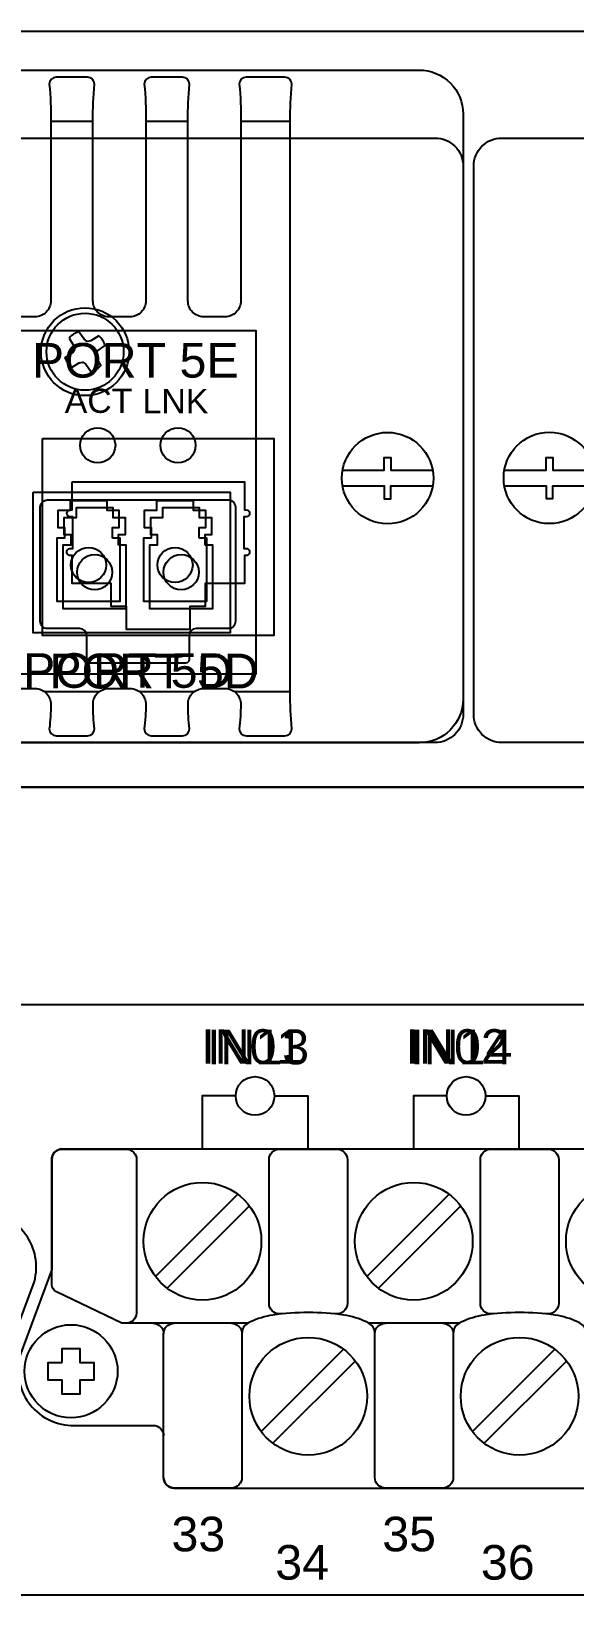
# Model space of a CAD drawing. Extents: x 1 to 47.7, y 0.3 to 34.2.
# Drawn here: x 38.388 to 39.928, y 12.571 to 17.055 of the extents above; entities that cross this region are included whole.
import ezdxf

# ---------------------------------------------------------------- set-up
doc = ezdxf.new("R2010")
doc.units = 0
doc.header["$MEASUREMENT"] = 0
for name, color, linetype in [('2_1__6___4__10-100BASE-T_C', 7, 'CONTINUOUS'), ('2_2__7___4__100BASE-FX_CON', 7, 'CONTINUOUS'), ('2_3__8___2__10-100BASE-T__', 7, 'CONTINUOUS'), ('2_4__9___2__100-1000BASE__', 7, 'CONTINUOUS'), ('4_1__2___8__OPTOISO_IND_LS', 7, 'CONTINUOUS'), ('4_2__7___8__OPTOISO_IND_LS', 7, 'CONTINUOUS'), ('4_3__4___24__OPTOISO_LS_IN', 7, 'CONTINUOUS'), ('4_4__D___24__OPTOISO_LS_IN', 7, 'CONTINUOUS'), ('4_5__8___8__OPTOISO_IND_LS', 7, 'CONTINUOUS'), ('6_0______DWG_', 7, 'CONTINUOUS')]:
    doc.layers.add(name, color=color, linetype=linetype)
doc.styles.add('ARIAL', font='arial.ttf')

msp = doc.modelspace()

# ---------------------------------------------------------------- linework, layer by layer
at = {"layer": '2_1__6___4__10-100BASE-T_C'}
for points in [[(35.0448, 16.7518), (39.5348, 16.7518, -0.414214), (39.6148, 16.6718), (39.6148, 15.1118, -0.414214), (39.5348, 15.0318), (35.0448, 15.0318, -0.414214), (34.9648, 15.1118), (34.9648, 16.6718, -0.414214)], [(38.4946, 16.1827), (38.5084, 16.1605), (38.5102, 16.15), (38.5043, 16.1411), (38.4828, 16.1263, 0.141658), (38.5009, 16.0986), (38.5231, 16.1123), (38.5336, 16.1142), (38.5425, 16.1083), (38.5572, 16.0868, 0.141658), (38.585, 16.1049), (38.5712, 16.1271), (38.5693, 16.1376), (38.5753, 16.1465), (38.5968, 16.1612, 0.141657), (38.5787, 16.189), (38.5565, 16.1752), (38.546, 16.1733), (38.5371, 16.1793), (38.5223, 16.2008, 0.141658)], [(38.5028, 15.774), (38.9928, 15.774), (38.9928, 15.694), (38.9978, 15.694, -1), (38.9978, 15.674), (38.9909, 15.674), (38.9909, 15.584), (38.9978, 15.584, -1.000014), (38.9978, 15.564), (38.9928, 15.564), (38.9928, 15.484), (38.8818, 15.484), (38.8818, 15.419), (38.8378, 15.419), (38.8378, 15.354), (38.6578, 15.354), (38.6578, 15.419), (38.6138, 15.419), (38.6138, 15.484), (38.5028, 15.484), (38.5028, 15.564), (38.4978, 15.564, -1.000005), (38.4978, 15.584), (38.5047, 15.584), (38.5047, 15.674), (38.4978, 15.674, -1), (38.4978, 15.694), (38.5028, 15.694)]]:
    msp.add_lwpolyline(points, format="xyb", close=True, dxfattribs=at)
msp.add_lwpolyline([(38.4193, 15.8968), (39.0763, 15.8968), (39.0763, 15.3368), (38.4193, 15.3368)], close=True, dxfattribs=at)
for points in [[(39.2719, 15.8064), (39.3905, 15.8064), (39.3905, 15.8427), (39.4095, 15.8427), (39.4095, 15.8064), (39.5281, 15.8064)], [(39.2719, 15.7621), (39.3905, 15.7621), (39.3905, 15.7257), (39.4095, 15.7257), (39.4095, 15.7621), (39.5281, 15.7621)]]:
    msp.add_lwpolyline(points, dxfattribs=at)
for centre, radius in [((38.5398, 16.1438), 0.125), ((38.5398, 16.1438), 0.1095), ((39.4, 15.7842), 0.13)]:
    msp.add_circle(centre, radius, dxfattribs=at)
at = {"layer": '2_2__7___4__100BASE-FX_CON'}
for points in [[(35.0448, 16.7518), (39.5348, 16.7518, -0.414214), (39.6148, 16.6718), (39.6148, 15.1118, -0.414214), (39.5348, 15.0318), (35.0448, 15.0318, -0.414214), (34.9648, 15.1118), (34.9648, 16.6718, -0.414214)], [(38.4946, 16.1827), (38.5084, 16.1605), (38.5102, 16.15), (38.5043, 16.1411), (38.4828, 16.1263, 0.141658), (38.5009, 16.0986), (38.5231, 16.1123), (38.5336, 16.1142), (38.5425, 16.1083), (38.5572, 16.0868, 0.141658), (38.585, 16.1049), (38.5712, 16.1271), (38.5693, 16.1376), (38.5753, 16.1465), (38.5968, 16.1612, 0.141657), (38.5787, 16.189), (38.5565, 16.1752), (38.546, 16.1733), (38.5371, 16.1793), (38.5223, 16.2008, 0.141658)]]:
    msp.add_lwpolyline(points, format="xyb", close=True, dxfattribs=at)
for points in [[(39.2719, 15.8064), (39.3905, 15.8064), (39.3905, 15.8427), (39.4095, 15.8427), (39.4095, 15.8064), (39.5281, 15.8064)], [(38.3928, 15.7438), (38.9528, 15.7438), (38.9528, 15.3438), (38.3928, 15.3438), (38.3928, 15.7438)], [(39.2719, 15.7621), (39.3905, 15.7621), (39.3905, 15.7257), (39.4095, 15.7257), (39.4095, 15.7621), (39.5281, 15.7621)], [(38.6178, 15.6138), (38.6178, 15.6438), (38.6373, 15.6438), (38.6373, 15.6918), (38.6023, 15.6918), (38.6023, 15.7198), (38.4973, 15.7198), (38.4973, 15.6918), (38.4623, 15.6918), (38.4623, 15.6438), (38.4818, 15.6438), (38.4818, 15.6138), (38.4598, 15.6138), (38.4598, 15.4338), (38.6398, 15.4338), (38.6398, 15.6138), (38.6178, 15.6138)], [(38.8638, 15.6138), (38.8638, 15.6438), (38.8833, 15.6438), (38.8833, 15.6918), (38.8483, 15.6918), (38.8483, 15.7198), (38.7433, 15.7198), (38.7433, 15.6918), (38.7083, 15.6918), (38.7083, 15.6438), (38.7278, 15.6438), (38.7278, 15.6138), (38.7058, 15.6138), (38.7058, 15.4338), (38.8858, 15.4338), (38.8858, 15.6138), (38.8638, 15.6138)]]:
    msp.add_lwpolyline(points, dxfattribs=at)
for centre, radius in [((38.5398, 16.1438), 0.125), ((38.5398, 16.1438), 0.1095), ((39.4, 15.7842), 0.13), ((38.5498, 15.5368), 0.05), ((38.7958, 15.5368), 0.05)]:
    msp.add_circle(centre, radius, dxfattribs=at)
at = {"layer": '2_3__8___2__10-100BASE-T__'}
for points in [[(35.0448, 16.7518), (39.5348, 16.7518, -0.414214), (39.6148, 16.6718), (39.6148, 15.1118, -0.414214), (39.5348, 15.0318), (35.0448, 15.0318, -0.414214), (34.9648, 15.1118), (34.9648, 16.6718, -0.414214)], [(38.4946, 16.1827), (38.5084, 16.1605), (38.5102, 16.15), (38.5043, 16.1411), (38.4828, 16.1263, 0.141658), (38.5009, 16.0986), (38.5231, 16.1123), (38.5336, 16.1142), (38.5425, 16.1083), (38.5572, 16.0868, 0.141658), (38.585, 16.1049), (38.5712, 16.1271), (38.5693, 16.1376), (38.5753, 16.1465), (38.5968, 16.1612, 0.141657), (38.5787, 16.189), (38.5565, 16.1752), (38.546, 16.1733), (38.5371, 16.1793), (38.5223, 16.2008, 0.141658)], [(38.5028, 15.774), (38.9928, 15.774), (38.9928, 15.694), (38.9978, 15.694, -1), (38.9978, 15.674), (38.9909, 15.674), (38.9909, 15.584), (38.9978, 15.584, -1.000014), (38.9978, 15.564), (38.9928, 15.564), (38.9928, 15.484), (38.8818, 15.484), (38.8818, 15.419), (38.8378, 15.419), (38.8378, 15.354), (38.6578, 15.354), (38.6578, 15.419), (38.6138, 15.419), (38.6138, 15.484), (38.5028, 15.484), (38.5028, 15.564), (38.4978, 15.564, -1.000005), (38.4978, 15.584), (38.5047, 15.584), (38.5047, 15.674), (38.4978, 15.674, -1), (38.4978, 15.694), (38.5028, 15.694)]]:
    msp.add_lwpolyline(points, format="xyb", close=True, dxfattribs=at)
msp.add_lwpolyline([(38.4193, 15.8968), (39.0763, 15.8968), (39.0763, 15.3368), (38.4193, 15.3368)], close=True, dxfattribs=at)
for points in [[(39.2719, 15.8064), (39.3905, 15.8064), (39.3905, 15.8427), (39.4095, 15.8427), (39.4095, 15.8064), (39.5281, 15.8064)], [(39.2719, 15.7621), (39.3905, 15.7621), (39.3905, 15.7257), (39.4095, 15.7257), (39.4095, 15.7621), (39.5281, 15.7621)]]:
    msp.add_lwpolyline(points, dxfattribs=at)
for centre, radius in [((38.5398, 16.1438), 0.125), ((38.5398, 16.1438), 0.1095), ((39.4, 15.7842), 0.13)]:
    msp.add_circle(centre, radius, dxfattribs=at)
at = {"layer": '2_4__9___2__100-1000BASE__'}
for points in [[(35.0903, 16.945), (39.4897, 16.945, -0.414444), (39.6146, 16.8202), (39.6146, 15.1558, -0.413495), (39.4894, 15.0312), (35.0906, 15.0312, -0.413496), (34.9654, 15.1558), (34.9654, 16.8202, -0.414444)], [(38.4327, 15.7223), (38.9473, 15.7223, -0.414573), (38.9673, 15.7023), (38.9673, 15.3761, -0.416018), (38.9474, 15.3561), (38.8554, 15.3561, 0.41265), (38.8354, 15.3362), (38.8354, 15.2676, -0.418703), (38.8254, 15.2576), (38.5546, 15.2576, -0.419075), (38.5446, 15.2676), (38.5446, 15.3362, 0.41265), (38.5246, 15.3561), (38.4326, 15.3561, -0.416018), (38.4127, 15.3761), (38.4127, 15.7023, -0.414573)]]:
    msp.add_lwpolyline(points, format="xyb", close=True, dxfattribs=at)
msp.add_lwpolyline([(38.3373, 15.1857), (38.3977, 15.1857, -0.421779), (38.4424, 15.1404, -0.033142), (38.4383, 15.0712, 0.41291), (38.4582, 15.0512), (38.5468, 15.0512, 0.41291), (38.5667, 15.0712, -0.033142), (38.5626, 15.1404, -0.42184), (38.6073, 15.1857), (38.6677, 15.1857, -0.421779), (38.7124, 15.1404, -0.033142), (38.7083, 15.0712, 0.41291), (38.7282, 15.0512), (38.8168, 15.0512, 0.41291), (38.8367, 15.0712, -0.033142), (38.8326, 15.1404, -0.42184), (38.8773, 15.1857), (38.9377, 15.1857, -0.421779), (38.9824, 15.1404, -0.033142), (38.9783, 15.0712, 0.41291), (38.9982, 15.0512), (39.1078, 15.0512, 0.41291), (39.1277, 15.0712, -0.030099), (39.1234, 15.1761), (39.1234, 16.7998, -0.030099), (39.1277, 16.9047, 0.41291), (39.1078, 16.9247), (38.9982, 16.9247, 0.41291), (38.9783, 16.9047, -0.030099), (38.9826, 16.7998), (38.9826, 16.2883, -0.415329), (38.9377, 16.2433), (38.8772, 16.2433, -0.415032), (38.8324, 16.2883), (38.8324, 16.7998, -0.030099), (38.8367, 16.9047, 0.41291), (38.8168, 16.9247), (38.7282, 16.9247, 0.41291), (38.7083, 16.9047, -0.030099), (38.7126, 16.7998), (38.7126, 16.2883, -0.415329), (38.6677, 16.2433), (38.6072, 16.2433, -0.415032), (38.5624, 16.2883), (38.5624, 16.7998, -0.030099), (38.5667, 16.9047, 0.41291), (38.5468, 16.9247), (38.4582, 16.9247, 0.41291), (38.4383, 16.9047, -0.030099), (38.4426, 16.7998), (38.4426, 16.2883, -0.415329), (38.3977, 16.2433), (38.3372, 16.2433, -0.415032)], format="xyb", dxfattribs=at)
for points in [[(38.4426, 16.7998), (38.5624, 16.7998)], [(38.7126, 16.7998), (38.8324, 16.7998)], [(38.9826, 16.7998), (39.1234, 16.7998)], [(35.5316, 15.8152), (35.5316, 16.2043), (39.025, 16.2043), (39.025, 15.2266), (35.5316, 15.2266), (35.5316, 15.2683)], [(39.2719, 15.8064), (39.3905, 15.8064), (39.3905, 15.8427), (39.4095, 15.8427), (39.4095, 15.8064), (39.5281, 15.8064)], [(39.2719, 15.7621), (39.3905, 15.7621), (39.3905, 15.7257), (39.4095, 15.7257), (39.4095, 15.7621), (39.5281, 15.7621)], [(38.635, 15.5936), (38.635, 15.6236), (38.6545, 15.6236), (38.6545, 15.6716), (38.6195, 15.6716), (38.6195, 15.6996), (38.5145, 15.6996), (38.5145, 15.6716), (38.4795, 15.6716), (38.4795, 15.6236), (38.499, 15.6236), (38.499, 15.5936), (38.477, 15.5936), (38.477, 15.4136), (38.657, 15.4136), (38.657, 15.5936), (38.635, 15.5936)], [(38.881, 15.5936), (38.881, 15.6236), (38.9005, 15.6236), (38.9005, 15.6716), (38.8655, 15.6716), (38.8655, 15.6996), (38.7605, 15.6996), (38.7605, 15.6716), (38.7255, 15.6716), (38.7255, 15.6236), (38.745, 15.6236), (38.745, 15.5936), (38.723, 15.5936), (38.723, 15.4136), (38.903, 15.4136), (38.903, 15.5936), (38.881, 15.5936)], [(38.5795, 15.1761), (38.4255, 15.1761)], [(38.8495, 15.1761), (38.6955, 15.1761)], [(39.1234, 15.1761), (38.9655, 15.1761)]]:
    msp.add_lwpolyline(points, dxfattribs=at)
for centre, radius in [((38.576, 15.8775), 0.05), ((38.804, 15.8775), 0.05), ((39.4, 15.7842), 0.13), ((38.567, 15.5166), 0.05), ((38.813, 15.5166), 0.05)]:
    msp.add_circle(centre, radius, dxfattribs=at)
at = {"layer": '4_1__2___8__OPTOISO_IND_LS'}
for points in [[(38.9681, 14.0265), (38.8732, 14.0265), (38.8732, 13.8753)], [(39.0781, 14.0265), (39.1732, 14.0265), (39.1732, 13.8753)], [(39.5681, 14.0265), (39.4732, 14.0265), (39.4732, 13.8753)], [(39.6781, 14.0265), (39.7732, 14.0265), (39.7732, 13.8753)]]:
    msp.add_lwpolyline(points, dxfattribs=at)
for centre in [(39.0231, 14.0265), (39.6231, 14.0265)]:
    msp.add_circle(centre, 0.055, dxfattribs=at)
at = {"layer": '4_2__7___8__OPTOISO_IND_LS'}
for points in [[(38.9681, 14.0265), (38.8732, 14.0265), (38.8732, 13.8753)], [(39.0781, 14.0265), (39.1732, 14.0265), (39.1732, 13.8753)], [(39.5681, 14.0265), (39.4732, 14.0265), (39.4732, 13.8753)], [(39.6781, 14.0265), (39.7732, 14.0265), (39.7732, 13.8753)]]:
    msp.add_lwpolyline(points, dxfattribs=at)
for centre in [(39.0231, 14.0265), (39.6231, 14.0265)]:
    msp.add_circle(centre, 0.055, dxfattribs=at)
at = {"layer": '4_3__4___24__OPTOISO_LS_IN'}
for points in [[(38.9681, 14.0265), (38.8732, 14.0265), (38.8732, 13.8753)], [(39.0781, 14.0265), (39.1732, 14.0265), (39.1732, 13.8753)], [(39.5681, 14.0265), (39.4732, 14.0265), (39.4732, 13.8753)], [(39.6781, 14.0265), (39.7732, 14.0265), (39.7732, 13.8753)]]:
    msp.add_lwpolyline(points, dxfattribs=at)
for centre in [(39.0231, 14.0265), (39.6231, 14.0265)]:
    msp.add_circle(centre, 0.055, dxfattribs=at)
at = {"layer": '4_4__D___24__OPTOISO_LS_IN'}
for points in [[(38.9681, 14.0265), (38.8732, 14.0265), (38.8732, 13.8753)], [(39.0781, 14.0265), (39.1732, 14.0265), (39.1732, 13.8753)], [(39.5681, 14.0265), (39.4732, 14.0265), (39.4732, 13.8753)], [(39.6781, 14.0265), (39.7732, 14.0265), (39.7732, 13.8753)]]:
    msp.add_lwpolyline(points, dxfattribs=at)
for centre in [(39.0231, 14.0265), (39.6231, 14.0265)]:
    msp.add_circle(centre, 0.055, dxfattribs=at)
at = {"layer": '4_5__8___8__OPTOISO_IND_LS'}
for points in [[(38.9681, 14.0265), (38.8732, 14.0265), (38.8732, 13.8753)], [(39.0781, 14.0265), (39.1732, 14.0265), (39.1732, 13.8753)], [(39.5681, 14.0265), (39.4732, 14.0265), (39.4732, 13.8753)], [(39.6781, 14.0265), (39.7732, 14.0265), (39.7732, 13.8753)]]:
    msp.add_lwpolyline(points, dxfattribs=at)
for centre in [(39.0231, 14.0265), (39.6231, 14.0265)]:
    msp.add_circle(centre, 0.055, dxfattribs=at)
at = {"layer": '6_0______DWG_'}
for points in [[(44.14, 17.0547), (27.11, 17.0547, 0.414214), (27, 16.9447), (27, 15.0147, 0.414214), (27.11, 14.9047), (44.14, 14.9047, 0.414214), (44.25, 15.0147), (44.25, 16.9447, 0.414214), (44.14, 17.0547)], [(33.263, 12.9412, 0.414213), (33.293, 12.9112), (38.2748, 12.9111, 0.414214), (38.3048, 12.9411), (38.3048, 13.2542), (38.3957, 13.4989, 0.480048), (38.2507, 13.6971), (38.0165, 13.6971, -0.414214), (37.9865, 13.7271), (37.9865, 13.8453, 0.414212), (37.9565, 13.8753), (37.9565, 13.8753), (32.9754, 13.8754, 0.414215), (32.9454, 13.8454), (32.9455, 13.5325), (32.8546, 13.2877, 0.47859), (32.9996, 13.0892), (33.233, 13.0892, -0.414214), (33.263, 13.0592)], [(38.763, 12.9412, 0.414213), (38.793, 12.9112), (43.7748, 12.9111, 0.414214), (43.8048, 12.9411), (43.8048, 13.2542), (43.8957, 13.4989, 0.480048), (43.7507, 13.6971), (43.5165, 13.6971, -0.414214), (43.4865, 13.7271), (43.4865, 13.8453, 0.414212), (43.4565, 13.8753), (43.4565, 13.8753), (38.4754, 13.8754, 0.414215), (38.4454, 13.8454), (38.4455, 13.5325), (38.3546, 13.2877, 0.47859), (38.4996, 13.0892), (38.733, 13.0892, -0.414214), (38.763, 13.0592)], [(39.0023, 13.3799), (38.6442, 13.3799), (38.4583, 13.4697, -0.241986), (38.4454, 13.4896), (38.4454, 13.8453, -0.422157), (38.4721, 13.8752), (38.6564, 13.8753, -0.414214), (38.6864, 13.8453), (38.6864, 13.4082, -0.390527), (38.6564, 13.3799)], [(39.1007, 13.4066), (39.0928, 13.4066, -0.414214), (39.0628, 13.4366), (39.0628, 13.8453, -0.414214), (39.0928, 13.8753), (39.2557, 13.8753, -0.414214), (39.2857, 13.8453), (39.2857, 13.4366, -0.414214), (39.2557, 13.4066), (39.2488, 13.4066)], [(39.7015, 13.4066), (39.6936, 13.4066, -0.414214), (39.6636, 13.4366), (39.6636, 13.8453, -0.414214), (39.6936, 13.8753), (39.8564, 13.8753, -0.414214), (39.8864, 13.8453), (39.8864, 13.4366, -0.414214), (39.8564, 13.4066), (39.8496, 13.4066)], [(39.3637, 13.3499, 0.191033), (39.3552, 13.3738, 0.081668), (39.3396, 13.384, 0.0591), (39.2759, 13.4033, 0.034646), (39.1744, 13.4104, 0.03436), (39.0737, 13.4033, 0.0591), (39.01, 13.384, 0.081668), (38.9943, 13.3738, 0.191033), (38.9858, 13.3499)], [(39.9645, 13.3499, 0.191033), (39.956, 13.3738, 0.081668), (39.9403, 13.384, 0.0591), (39.8766, 13.4033, 0.034646), (39.7751, 13.4104, 0.03436), (39.6744, 13.4033, 0.0591), (39.6107, 13.384, 0.081668), (39.5951, 13.3738, 0.191033), (39.5866, 13.3499)], [(38.733, 13.3799, -0.414214), (38.763, 13.3499)], [(38.9558, 13.3799, -0.414214), (38.9858, 13.3499), (38.9858, 12.9412, -0.414214), (38.9558, 12.9112), (38.793, 12.9112, -0.414214), (38.763, 12.9412), (38.763, 13.3499, -0.414214), (38.793, 13.3799)], [(39.5566, 13.3799, -0.414214), (39.5866, 13.3499), (39.5866, 12.9412, -0.414214), (39.5566, 12.9112), (39.3937, 12.9112, -0.414214), (39.3637, 12.9412), (39.3637, 13.3499, -0.414214), (39.3937, 13.3799)]]:
    msp.add_lwpolyline(points, format="xyb", dxfattribs=at)
for points in [[(39.7248, 16.7518), (42.8648, 16.7518, -0.414214), (42.9448, 16.6718), (42.9448, 15.1118, -0.414214), (42.8648, 15.0318), (39.7248, 15.0318, -0.414214), (39.6448, 15.1118), (39.6448, 16.6718, -0.414214)], [(44.25, 8.6847), (44.25, 14.8147, 0.414214), (44.16, 14.9047), (27.09, 14.9047, 0.414214), (27, 14.8147), (27, 8.6847, 0.381966), (27.08, 8.5953), (44.17, 8.5953, 0.381966)], [(27.2942, 14.2863), (43.9545, 14.2863, -0.468367), (44.0044, 14.2263), (44.0044, 12.6563, -0.414132), (43.9545, 12.6063), (27.2942, 12.6063, -0.414214), (27.2442, 12.6563), (27.2442, 14.2363, -0.414287)]]:
    msp.add_lwpolyline(points, format="xyb", close=True, dxfattribs=at)
for points in [[(39.7319, 15.8069), (39.8505, 15.8069), (39.8505, 15.8433), (39.8695, 15.8433), (39.8695, 15.8069), (39.9881, 15.8069)], [(39.7319, 15.7626), (39.8505, 15.7626), (39.8505, 15.7262), (39.8695, 15.7262), (39.8695, 15.7626), (39.9881, 15.7626)], [(38.9741, 13.747), (38.7399, 13.5128)], [(39.5748, 13.747), (39.3407, 13.5128)], [(39.0075, 13.7135), (38.7733, 13.4794)], [(39.6083, 13.7135), (39.3741, 13.4794)], [(39.6031, 13.3799), (39.3472, 13.3799)], [(39.2747, 13.306), (39.0406, 13.0718)], [(39.3082, 13.2725), (39.074, 13.0384)], [(39.8755, 13.306), (39.6413, 13.0718)], [(39.9089, 13.2725), (39.6747, 13.0384)]]:
    msp.add_lwpolyline(points, dxfattribs=at)
msp.add_lwpolyline([(38.475, 13.2681), (38.475, 13.3084), (38.525, 13.3084), (38.525, 13.2681), (38.5651, 13.2681), (38.5651, 13.2181), (38.525, 13.2181), (38.525, 13.1782), (38.475, 13.1782), (38.475, 13.2181), (38.4349, 13.2181), (38.4349, 13.2681)], close=True, dxfattribs=at)
for centre, radius in [((39.86, 15.7847), 0.13), ((38.8737, 13.6132), 0.1673), ((39.4745, 13.6132), 0.1673), ((40.0745, 13.6132), 0.1673), ((38.5, 13.2433), 0.1324), ((39.1744, 13.1722), 0.1673), ((39.7751, 13.1722), 0.1673)]:
    msp.add_circle(centre, radius, dxfattribs=at)

# ---------------------------------------------------------------- texts
at = {"layer": '2_1__6___4__10-100BASE-T_C', "style": 'ARIAL'}
msp.add_text('PORT 5D', height=0.09833, dxfattribs=at).set_placement((38.4384, 15.1859))
at = {"layer": '2_2__7___4__100BASE-FX_CON', "style": 'ARIAL'}
msp.add_text('PORT 5D', height=0.09833, dxfattribs=at).set_placement((38.3637, 15.1877))
at = {"layer": '2_3__8___2__10-100BASE-T__', "style": 'ARIAL'}
msp.add_text('PORT 5D', height=0.09833, dxfattribs=at).set_placement((38.4383, 15.1865))
at = {"layer": '2_4__9___2__100-1000BASE__', "style": 'ARIAL'}
for s, height, p in [('PORT 5E', 0.09833, (38.3887, 16.0702)), ('ACT', 0.06883, (38.4821, 15.9698)), ('LNK', 0.06883, (38.7033, 15.9687))]:
    msp.add_text(s, height=height, dxfattribs=at).set_placement(p)
at = {"layer": '4_1__2___8__OPTOISO_IND_LS', "style": 'ARIAL'}
for s, p in [('IN01', (38.8702, 14.1181)), ('IN02', (39.4513, 14.1181))]:
    msp.add_text(s, height=0.09833, dxfattribs=at).set_placement(p)
at = {"layer": '4_2__7___8__OPTOISO_IND_LS', "style": 'ARIAL'}
for s, p in [('IN01', (38.8702, 14.1181)), ('IN02', (39.4513, 14.1181))]:
    msp.add_text(s, height=0.09833, dxfattribs=at).set_placement(p)
at = {"layer": '4_3__4___24__OPTOISO_LS_IN', "style": 'ARIAL'}
for s, p in [('IN13', (38.8867, 14.1165)), ('IN14', (39.4643, 14.1165))]:
    msp.add_text(s, height=0.09833, dxfattribs=at).set_placement(p)
at = {"layer": '4_4__D___24__OPTOISO_LS_IN', "style": 'ARIAL'}
for s, p in [('IN13', (38.8867, 14.1165)), ('IN14', (39.4643, 14.1165))]:
    msp.add_text(s, height=0.09833, dxfattribs=at).set_placement(p)
at = {"layer": '4_5__8___8__OPTOISO_IND_LS', "style": 'ARIAL'}
for s, p in [('IN01', (38.8702, 14.1181)), ('IN02', (39.4513, 14.1181))]:
    msp.add_text(s, height=0.09833, dxfattribs=at).set_placement(p)
at = {"layer": '6_0______DWG_', "style": 'ARIAL'}
for s, p in [('33', (38.7856, 12.7311)), ('35', (39.3848, 12.7311)), ('34', (39.0807, 12.6506)), ('36', (39.6652, 12.6506))]:
    msp.add_text(s, height=0.09833, dxfattribs=at).set_placement(p)

doc.saveas('drawing.dxf')
